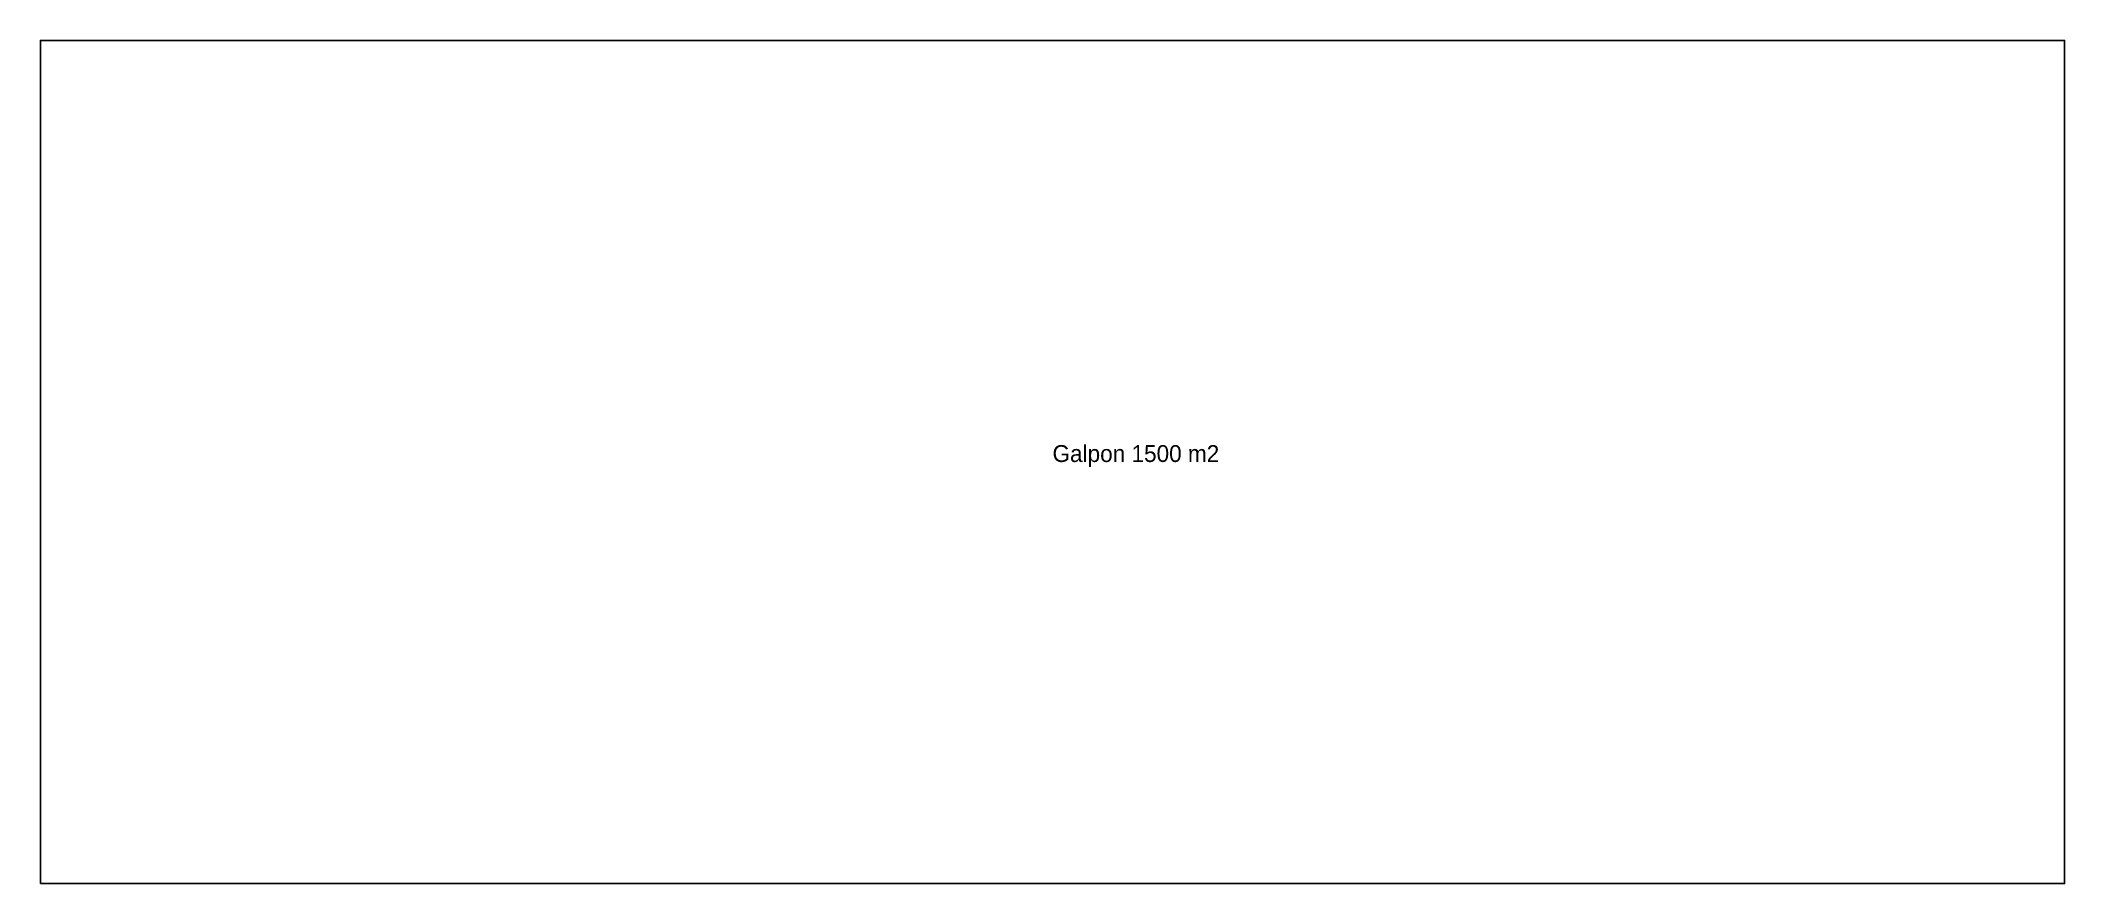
# Model space of a CAD drawing. Header units: metres. Extents: x 0 to 60, y 0 to 25.
import ezdxf

# ---------------------------------------------------------------- set-up
doc = ezdxf.new("R2010")
doc.units = ezdxf.units.M
doc.layers.add('TECHO_DISPONIBLE', color=3, linetype='Continuous')

msp = doc.modelspace()

# ---------------------------------------------------------------- linework, layer by layer
at = {"layer": 'TECHO_DISPONIBLE'}
msp.add_lwpolyline([(0, 0), (60, 0), (60, 25), (0, 25)], close=True, dxfattribs=at)

# ---------------------------------------------------------------- texts
msp.add_text('Galpon 1500 m2', height=0.5, dxfattribs=at).set_placement((30, 12.5))

doc.saveas('drawing.dxf')
